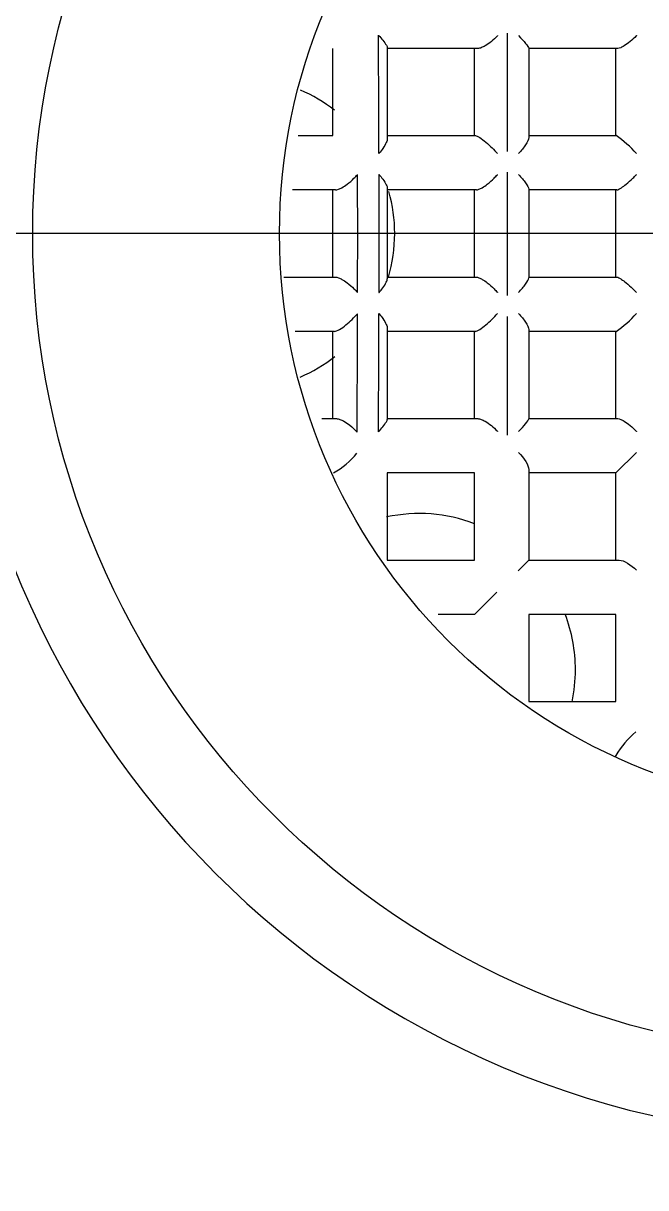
# Model space of a CAD drawing. Header units: millimetres. Extents: x -60 to 7633, y -2614 to 2146.
# Drawn here: x 2470.08 to 2473.86, y -2376.98 to -2369.91 of the extents above; entities that cross this region are included whole.
import ezdxf
from ezdxf.lldxf.tags import DXFTag

# ---------------------------------------------------------------- set-up
doc = ezdxf.new("R2010")
doc.units = ezdxf.units.MM
doc.layers.get('0').update_dxf_attribs({"color": 250})
tags = doc.linetypes.add('CENTER2', pattern=[28.575, 19.05, -3.175, 3.175, -3.175]).pattern_tags.tags
tags[10:11] = [DXFTag(74, 4), DXFTag(75, 0), DXFTag(340, '0'), DXFTag(46, 0.0), DXFTag(50, 0.0), DXFTag(44, 0.0), DXFTag(45, 0.0)]
tags[8:9] = [DXFTag(74, 4), DXFTag(75, 0), DXFTag(340, '0'), DXFTag(46, 0.0), DXFTag(50, 0.0), DXFTag(44, 0.0), DXFTag(45, 0.0)]
tags[6:7] = [DXFTag(74, 4), DXFTag(75, 0), DXFTag(340, '0'), DXFTag(46, 0.0), DXFTag(50, 0.0), DXFTag(44, 0.0), DXFTag(45, 0.0)]
tags[4:5] = [DXFTag(74, 4), DXFTag(75, 0), DXFTag(340, '0'), DXFTag(46, 0.0), DXFTag(50, 0.0), DXFTag(44, 0.0), DXFTag(45, 0.0)]

msp = doc.modelspace()

# ---------------------------------------------------------------- linework, layer by layer
at = {"linetype": 'Continuous'}
for p, q in [((2473.0186, -2370.6868), (2473.0186, -2369.9673)), ((2471.9586, -2370.5909), (2471.9586, -2370.0609)), ((2472.2886, -2370.0567), (2472.2886, -2370.6086)), ((2472.6939, -2370.0609), (2472.2886, -2370.0609)), ((2472.8386, -2370.0609), (2472.6939, -2370.0609)), ((2472.8186, -2370.5909), (2472.8186, -2370.0609)), ((2473.1486, -2370.0595), (2473.1486, -2370.6023)), ((2473.6898, -2370.0609), (2473.1486, -2370.0609)), ((2473.6786, -2370.5909), (2473.6786, -2370.0609)), ((2471.7472, -2370.5909), (2471.9586, -2370.5909)), ((2472.2886, -2370.5909), (2472.4489, -2370.5909)), ((2472.4489, -2370.5909), (2472.8239, -2370.5909)), ((2473.1486, -2370.5909), (2473.6799, -2370.5909)), ((2473.0186, -2371.5632), (2473.0186, -2370.8138)), ((2471.9745, -2370.9209), (2471.7125, -2370.9209)), ((2471.9586, -2371.4509), (2471.9586, -2370.9209)), ((2472.2886, -2370.9103), (2472.2886, -2371.4615)), ((2472.4281, -2370.9209), (2472.2886, -2370.9209)), ((2472.8301, -2370.9209), (2472.4281, -2370.9209)), ((2472.8186, -2371.4509), (2472.8186, -2370.9209)), ((2473.1486, -2370.9157), (2473.1486, -2371.4561)), ((2473.6836, -2370.9209), (2473.1486, -2370.9209)), ((2473.6786, -2371.4509), (2473.6786, -2370.9209)), ((2471.6608, -2371.4509), (2471.9745, -2371.4509)), ((2472.2886, -2371.4509), (2472.4281, -2371.4509)), ((2472.4281, -2371.4509), (2472.8301, -2371.4509)), ((2473.1486, -2371.4509), (2473.6836, -2371.4509)), ((2473.0186, -2372.4112), (2473.0186, -2371.6894)), ((2471.9676, -2371.7809), (2471.7291, -2371.7809)), ((2471.9586, -2372.3109), (2471.9586, -2371.7809)), ((2472.2886, -2371.7632), (2472.2886, -2372.3152)), ((2472.4489, -2371.7809), (2472.2886, -2371.7809)), ((2472.8239, -2371.7809), (2472.4489, -2371.7809)), ((2472.8186, -2372.3109), (2472.8186, -2371.7809)), ((2473.1486, -2371.7695), (2473.1486, -2372.3123)), ((2473.6799, -2371.7809), (2473.1486, -2371.7809)), ((2473.6786, -2372.3109), (2473.6786, -2371.7809)), ((2471.8906, -2372.3109), (2471.9799, -2372.3109)), ((2472.2886, -2372.3109), (2472.6939, -2372.3109)), ((2472.6939, -2372.3109), (2472.8386, -2372.3109)), ((2473.1486, -2372.3109), (2473.6898, -2372.3109)), ((2473.6786, -2372.6409), (2473.8034, -2372.5161)), ((2472.2886, -2372.6409), (2472.2886, -2373.1709)), ((2472.8186, -2372.6409), (2472.2886, -2372.6409)), ((2472.8186, -2373.1709), (2472.8186, -2372.6409)), ((2473.1486, -2372.621), (2473.1486, -2372.9482)), ((2473.6786, -2372.6409), (2473.1486, -2372.6409)), ((2473.6786, -2373.1709), (2473.6786, -2372.6409)), ((2473.1486, -2372.9482), (2473.1486, -2373.1709)), ((2472.2886, -2373.1709), (2472.8186, -2373.1709)), ((2473.084, -2373.2356), (2473.1486, -2373.1709)), ((2473.1486, -2373.1709), (2473.3713, -2373.1709)), ((2473.3713, -2373.1709), (2473.6985, -2373.1709)), ((2472.8186, -2373.5009), (2472.954, -2373.3656)), ((2472.8186, -2373.5009), (2472.5983, -2373.5009)), ((2473.1486, -2373.5009), (2473.1486, -2374.0309)), ((2473.6786, -2373.5009), (2473.1486, -2373.5009)), ((2473.6786, -2374.0309), (2473.6786, -2373.5009)), ((2473.1486, -2374.0309), (2473.6786, -2374.0309)), ((2473.6786, -2374.3673), (2473.6786, -2374.3574))]:
    msp.add_line(p, q, dxfattribs=at)
at = {"linetype": 'CENTER2'}
msp.add_line((2495.1336, -2371.1859), (2455.1336, -2371.1859), dxfattribs=at)
at = {"linetype": 'Continuous'}
for radius in [5, 3.5]:
    msp.add_circle((2475.1336, -2371.1859), radius, dxfattribs=at)
for centre, radius, start, end in [((2475.1336, -2371.1859), 10.3, 90, 270), ((2475.1336, -2371.1859), 8.8, 90, 270), ((2475.1336, -2371.1859), 5.5, 90, 270), ((2221.4349, -2371.4358), 250.8041, 0.168283, 0.332559), ((2471.3836, -2371.1859), 0.95, 52.10905, 66.60641), ((2473.2723, -2371.177), 0.7139, 41.93285, 55.18827), ((2284.9786, -2371.1859), 187.13, 359.890048, 0.109952), ((2300.5012, -2371.1859), 171.7374, 359.880279, 0.119721), ((2471.3836, -2371.1859), 0.95, 0, 15.56129), ((2471.3836, -2371.1859), 0.95, 343.75455, 0), ((2207.1281, -2370.9592), 264.9809, 359.690098, 359.845662), ((2221.4545, -2370.9361), 250.7845, 359.667435, 359.831723), ((2473.2723, -2371.1948), 0.7139, 304.81173, 318.06715), ((2471.3836, -2371.1859), 0.95, 293.32545, 308.14363), ((2471.7049, -2372.1922), 0.5172, 299.82158, 320.56316), ((2472.482, -2373.8376), 0.95, 69.22787, 102.00066), ((2472.482, -2373.8376), 0.95, 0, 20.85744), ((2472.482, -2373.8376), 0.95, 348.19256, 0), ((2474.1273, -2374.6146), 0.5172, 129.43684, 150.17842)]:
    msp.add_arc(centre, radius, start, end, dxfattribs=at)
for points, knots in [([(2472.2348, -2369.9801), (2472.2352, -2369.9805), (2472.2356, -2369.981), (2472.236, -2369.9814), (2472.2454, -2369.9919), (2472.2541, -2370.002), (2472.2617, -2370.0116), (2472.2705, -2370.0226), (2472.2779, -2370.033), (2472.2828, -2370.0415), (2472.2864, -2370.0478), (2472.2886, -2370.0532), (2472.2886, -2370.0567)], [0, 0, 0, 0, 0.013705, 0.013705, 0.013705, 0.340198, 0.340198, 0.340198, 0.720806, 0.720806, 0.720806, 1, 1, 1, 1]), ([(2472.9592, -2369.9833), (2472.9587, -2369.9838), (2472.9583, -2369.9843), (2472.9578, -2369.9848), (2472.9464, -2369.9968), (2472.934, -2370.0084), (2472.9212, -2370.0188), (2472.9091, -2370.0287), (2472.8963, -2370.0378), (2472.8839, -2370.045), (2472.8757, -2370.0497), (2472.8675, -2370.0537), (2472.8598, -2370.0565), (2472.8521, -2370.0593), (2472.8448, -2370.0609), (2472.8386, -2370.0609)], [0, 0, 0, 0, 0.012306, 0.012306, 0.012306, 0.321674, 0.321674, 0.321674, 0.615302, 0.615302, 0.615302, 0.806528, 0.806528, 0.806528, 1, 1, 1, 1]), ([(2473.0868, -2369.9833), (2473.1029, -2370.0003), (2473.1174, -2370.0165), (2473.1402, -2370.0439), (2473.1486, -2370.0555), (2473.1486, -2370.0595)], [0, 0, 0, 0, 0.5, 0.5, 1, 1, 1, 1]), ([(2473.8034, -2369.9833), (2473.803, -2369.9838), (2473.8025, -2369.9843), (2473.802, -2369.9847), (2473.7899, -2369.9969), (2473.7771, -2370.0085), (2473.7643, -2370.0191), (2473.7522, -2370.029), (2473.7399, -2370.0381), (2473.7283, -2370.0453), (2473.7209, -2370.0499), (2473.7136, -2370.0538), (2473.7071, -2370.0565), (2473.7005, -2370.0593), (2473.6944, -2370.0609), (2473.6898, -2370.0609)], [0, 0, 0, 0, 0.012123, 0.012123, 0.012123, 0.325956, 0.325956, 0.325956, 0.621561, 0.621561, 0.621561, 0.809611, 0.809611, 0.809611, 1, 1, 1, 1]), ([(2472.8239, -2370.5909), (2472.8348, -2370.5909), (2472.8626, -2370.6099), (2472.9132, -2370.6526), (2472.9378, -2370.6767), (2472.9592, -2370.7)], [0, 0, 0, 0, 0.5, 0.5, 1, 1, 1, 1]), ([(2472.2886, -2370.6086), (2472.2886, -2370.6155), (2472.2863, -2370.6239), (2472.2826, -2370.6328), (2472.2779, -2370.6441), (2472.2706, -2370.6565), (2472.2619, -2370.6689), (2472.2552, -2370.6785), (2472.2475, -2370.6882), (2472.2392, -2370.6978), (2472.2388, -2370.6982), (2472.2383, -2370.6987), (2472.2379, -2370.6992)], [0, 0, 0, 0, 0.301267, 0.301267, 0.301267, 0.68809, 0.68809, 0.68809, 0.98501, 0.98501, 0.98501, 1, 1, 1, 1]), ([(2473.1486, -2370.6023), (2473.1486, -2370.6133), (2473.1406, -2370.6297), (2473.1179, -2370.6641), (2473.1032, -2370.6823), (2473.0868, -2370.7)], [0, 0, 0, 0, 0.5, 0.5, 1, 1, 1, 1]), ([(2471.9745, -2370.9209), (2471.9794, -2370.9209), (2471.9856, -2370.9196), (2471.9921, -2370.9172), (2471.9987, -2370.9149), (2472.0058, -2370.9115), (2472.0131, -2370.9074), (2472.0235, -2370.9015), (2472.0344, -2370.8942), (2472.0449, -2370.8862), (2472.0592, -2370.8753), (2472.0732, -2370.863), (2472.086, -2370.8504), (2472.0934, -2370.8431), (2472.1004, -2370.8357), (2472.107, -2370.8282), (2472.1074, -2370.8278), (2472.1078, -2370.8273), (2472.1083, -2370.8268)], [0, 0, 0, 0, 0.151079, 0.151079, 0.151079, 0.300732, 0.300732, 0.300732, 0.51881, 0.51881, 0.51881, 0.818547, 0.818547, 0.818547, 0.989051, 0.989051, 0.989051, 1, 1, 1, 1]), ([(2472.2382, -2370.8271), (2472.2386, -2370.8275), (2472.239, -2370.828), (2472.2394, -2370.8284), (2472.2473, -2370.8374), (2472.2545, -2370.8464), (2472.2609, -2370.855), (2472.27, -2370.8672), (2472.2776, -2370.8792), (2472.2825, -2370.8896), (2472.2863, -2370.8975), (2472.2886, -2370.9048), (2472.2886, -2370.9103)], [0, 0, 0, 0, 0.014552, 0.014552, 0.014552, 0.296996, 0.296996, 0.296996, 0.698185, 0.698185, 0.698185, 1, 1, 1, 1]), ([(2472.8301, -2370.9209), (2472.8344, -2370.9209), (2472.8399, -2370.9196), (2472.8459, -2370.9172), (2472.852, -2370.9149), (2472.8587, -2370.9114), (2472.8655, -2370.9074), (2472.8755, -2370.9014), (2472.8861, -2370.894), (2472.8964, -2370.886), (2472.9107, -2370.8749), (2472.9248, -2370.8623), (2472.938, -2370.8494), (2472.9449, -2370.8427), (2472.9515, -2370.8359), (2472.9579, -2370.829), (2472.9583, -2370.8285), (2472.9587, -2370.8281), (2472.9592, -2370.8276)], [0, 0, 0, 0, 0.152296, 0.152296, 0.152296, 0.303133, 0.303133, 0.303133, 0.524406, 0.524406, 0.524406, 0.830898, 0.830898, 0.830898, 0.989077, 0.989077, 0.989077, 1, 1, 1, 1]), ([(2473.0868, -2370.8276), (2473.1031, -2370.8452), (2473.1177, -2370.8625), (2473.1404, -2370.8939), (2473.1486, -2370.908), (2473.1486, -2370.9157)], [0, 0, 0, 0, 0.5, 0.5, 1, 1, 1, 1]), ([(2473.6836, -2370.9209), (2473.6865, -2370.9209), (2473.6906, -2370.9196), (2473.6955, -2370.9172), (2473.7003, -2370.9149), (2473.706, -2370.9115), (2473.712, -2370.9075), (2473.7208, -2370.9015), (2473.7306, -2370.8941), (2473.7403, -2370.8861), (2473.7539, -2370.875), (2473.7679, -2370.8624), (2473.7813, -2370.8496), (2473.7883, -2370.8428), (2473.7953, -2370.8359), (2473.802, -2370.829), (2473.8025, -2370.8285), (2473.803, -2370.8281), (2473.8034, -2370.8276)], [0, 0, 0, 0, 0.151404, 0.151404, 0.151404, 0.301338, 0.301338, 0.301338, 0.522087, 0.522087, 0.522087, 0.829533, 0.829533, 0.829533, 0.989116, 0.989116, 0.989116, 1, 1, 1, 1]), ([(2471.9745, -2371.4509), (2471.9794, -2371.4509), (2471.9856, -2371.4522), (2471.9921, -2371.4546), (2471.9987, -2371.4569), (2472.0058, -2371.4604), (2472.0131, -2371.4644), (2472.0235, -2371.4703), (2472.0344, -2371.4776), (2472.0449, -2371.4856), (2472.0592, -2371.4965), (2472.0732, -2371.5088), (2472.086, -2371.5215), (2472.0934, -2371.5287), (2472.1004, -2371.5361), (2472.107, -2371.5436), (2472.1074, -2371.5441), (2472.1078, -2371.5445), (2472.1083, -2371.545)], [0, 0, 0, 0, 0.151079, 0.151079, 0.151079, 0.300732, 0.300732, 0.300732, 0.51881, 0.51881, 0.51881, 0.818547, 0.818547, 0.818547, 0.989051, 0.989051, 0.989051, 1, 1, 1, 1]), ([(2472.2382, -2371.5448), (2472.2386, -2371.5443), (2472.239, -2371.5438), (2472.2394, -2371.5434), (2472.2473, -2371.5344), (2472.2545, -2371.5255), (2472.2609, -2371.5168), (2472.27, -2371.5046), (2472.2776, -2371.4926), (2472.2825, -2371.4822), (2472.2863, -2371.4743), (2472.2886, -2371.4671), (2472.2886, -2371.4615)], [0, 0, 0, 0, 0.014552, 0.014552, 0.014552, 0.296996, 0.296996, 0.296996, 0.698185, 0.698185, 0.698185, 1, 1, 1, 1]), ([(2472.8301, -2371.4509), (2472.8344, -2371.4509), (2472.8399, -2371.4522), (2472.8459, -2371.4546), (2472.852, -2371.457), (2472.8587, -2371.4604), (2472.8655, -2371.4644), (2472.8755, -2371.4704), (2472.8861, -2371.4778), (2472.8964, -2371.4858), (2472.9107, -2371.4969), (2472.9248, -2371.5095), (2472.938, -2371.5224), (2472.9449, -2371.5291), (2472.9515, -2371.5359), (2472.9579, -2371.5428), (2472.9583, -2371.5433), (2472.9587, -2371.5437), (2472.9592, -2371.5442)], [0, 0, 0, 0, 0.152296, 0.152296, 0.152296, 0.303133, 0.303133, 0.303133, 0.524406, 0.524406, 0.524406, 0.830898, 0.830898, 0.830898, 0.989077, 0.989077, 0.989077, 1, 1, 1, 1]), ([(2473.0868, -2371.5442), (2473.1031, -2371.5267), (2473.1177, -2371.5093), (2473.1404, -2371.4779), (2473.1486, -2371.4638), (2473.1486, -2371.4561)], [0, 0, 0, 0, 0.5, 0.5, 1, 1, 1, 1]), ([(2473.6836, -2371.4509), (2473.6865, -2371.4509), (2473.6906, -2371.4522), (2473.6955, -2371.4546), (2473.7003, -2371.4569), (2473.706, -2371.4603), (2473.712, -2371.4644), (2473.7208, -2371.4703), (2473.7306, -2371.4777), (2473.7403, -2371.4857), (2473.7539, -2371.4968), (2473.7679, -2371.5094), (2473.7813, -2371.5223), (2473.7883, -2371.529), (2473.7953, -2371.5359), (2473.802, -2371.5428), (2473.8025, -2371.5433), (2473.803, -2371.5438), (2473.8034, -2371.5442)], [0, 0, 0, 0, 0.151404, 0.151404, 0.151404, 0.301338, 0.301338, 0.301338, 0.522087, 0.522087, 0.522087, 0.829533, 0.829533, 0.829533, 0.989116, 0.989116, 0.989116, 1, 1, 1, 1]), ([(2471.9676, -2371.7809), (2471.9818, -2371.7809), (2472.0115, -2371.7621), (2472.0633, -2371.7199), (2472.0877, -2371.696), (2472.108, -2371.673)], [0, 0, 0, 0, 0.5, 0.5, 1, 1, 1, 1]), ([(2472.2379, -2371.6726), (2472.2383, -2371.6731), (2472.2388, -2371.6736), (2472.2392, -2371.6741), (2472.2475, -2371.6836), (2472.2552, -2371.6933), (2472.2619, -2371.7029), (2472.2706, -2371.7153), (2472.2779, -2371.7277), (2472.2826, -2371.739), (2472.2863, -2371.7479), (2472.2886, -2371.7563), (2472.2886, -2371.7632)], [0, 0, 0, 0, 0.01499, 0.01499, 0.01499, 0.31191, 0.31191, 0.31191, 0.698733, 0.698733, 0.698733, 1, 1, 1, 1]), ([(2472.8239, -2371.7809), (2472.8348, -2371.7809), (2472.8626, -2371.7619), (2472.9132, -2371.7192), (2472.9378, -2371.6951), (2472.9592, -2371.6718)], [0, 0, 0, 0, 0.5, 0.5, 1, 1, 1, 1]), ([(2473.0868, -2371.6718), (2473.1032, -2371.6895), (2473.1179, -2371.7077), (2473.1406, -2371.7422), (2473.1486, -2371.7585), (2473.1486, -2371.7695)], [0, 0, 0, 0, 0.5, 0.5, 1, 1, 1, 1]), ([(2471.9799, -2372.3109), (2471.9861, -2372.3109), (2471.9935, -2372.3125), (2472.0011, -2372.3152), (2472.0088, -2372.3179), (2472.0169, -2372.3217), (2472.025, -2372.3263), (2472.0372, -2372.3332), (2472.0497, -2372.3419), (2472.0615, -2372.3513), (2472.0765, -2372.3633), (2472.0909, -2372.3769), (2472.1037, -2372.3909), (2472.1042, -2372.3914), (2472.1046, -2372.3919), (2472.1051, -2372.3924)], [0, 0, 0, 0, 0.183182, 0.183182, 0.183182, 0.364326, 0.364326, 0.364326, 0.63811, 0.63811, 0.63811, 0.987958, 0.987958, 0.987958, 1, 1, 1, 1]), ([(2472.2348, -2372.3917), (2472.2352, -2372.3913), (2472.2356, -2372.3908), (2472.236, -2372.3904), (2472.2454, -2372.3799), (2472.2541, -2372.3698), (2472.2617, -2372.3603), (2472.2705, -2372.3492), (2472.2779, -2372.3388), (2472.2828, -2372.3303), (2472.2864, -2372.3241), (2472.2886, -2372.3187), (2472.2886, -2372.3152)], [0, 0, 0, 0, 0.013705, 0.013705, 0.013705, 0.340198, 0.340198, 0.340198, 0.720806, 0.720806, 0.720806, 1, 1, 1, 1]), ([(2472.8386, -2372.3109), (2472.8448, -2372.3109), (2472.8521, -2372.3125), (2472.8598, -2372.3153), (2472.8675, -2372.3181), (2472.8757, -2372.3221), (2472.8839, -2372.3268), (2472.8963, -2372.334), (2472.9091, -2372.3431), (2472.9212, -2372.353), (2472.934, -2372.3634), (2472.9464, -2372.375), (2472.9578, -2372.387), (2472.9583, -2372.3875), (2472.9587, -2372.388), (2472.9592, -2372.3885)], [0, 0, 0, 0, 0.193472, 0.193472, 0.193472, 0.384698, 0.384698, 0.384698, 0.678326, 0.678326, 0.678326, 0.987694, 0.987694, 0.987694, 1, 1, 1, 1]), ([(2473.0868, -2372.3885), (2473.1029, -2372.3715), (2473.1174, -2372.3554), (2473.1402, -2372.3279), (2473.1486, -2372.3163), (2473.1486, -2372.3123)], [0, 0, 0, 0, 0.5, 0.5, 1, 1, 1, 1]), ([(2473.6898, -2372.3109), (2473.6944, -2372.3109), (2473.7005, -2372.3125), (2473.7071, -2372.3153), (2473.7136, -2372.318), (2473.7209, -2372.3219), (2473.7283, -2372.3265), (2473.7399, -2372.3337), (2473.7522, -2372.3428), (2473.7643, -2372.3527), (2473.7771, -2372.3633), (2473.7899, -2372.375), (2473.802, -2372.3871), (2473.8025, -2372.3875), (2473.803, -2372.388), (2473.8034, -2372.3885)], [0, 0, 0, 0, 0.190389, 0.190389, 0.190389, 0.378439, 0.378439, 0.378439, 0.674044, 0.674044, 0.674044, 0.987877, 0.987877, 0.987877, 1, 1, 1, 1])]:
    msp.add_open_spline(points, degree=3, knots=knots, dxfattribs=at)
for points in [[(2473.0868, -2372.5161), (2473.1199, -2372.5508), (2473.1486, -2372.5931), (2473.1486, -2372.621)], [(2473.6985, -2373.1709), (2473.7265, -2373.1709), (2473.7687, -2373.1996), (2473.8034, -2373.2327)]]:
    msp.add_open_spline(points, degree=3, dxfattribs=at)

doc.saveas('drawing.dxf')
